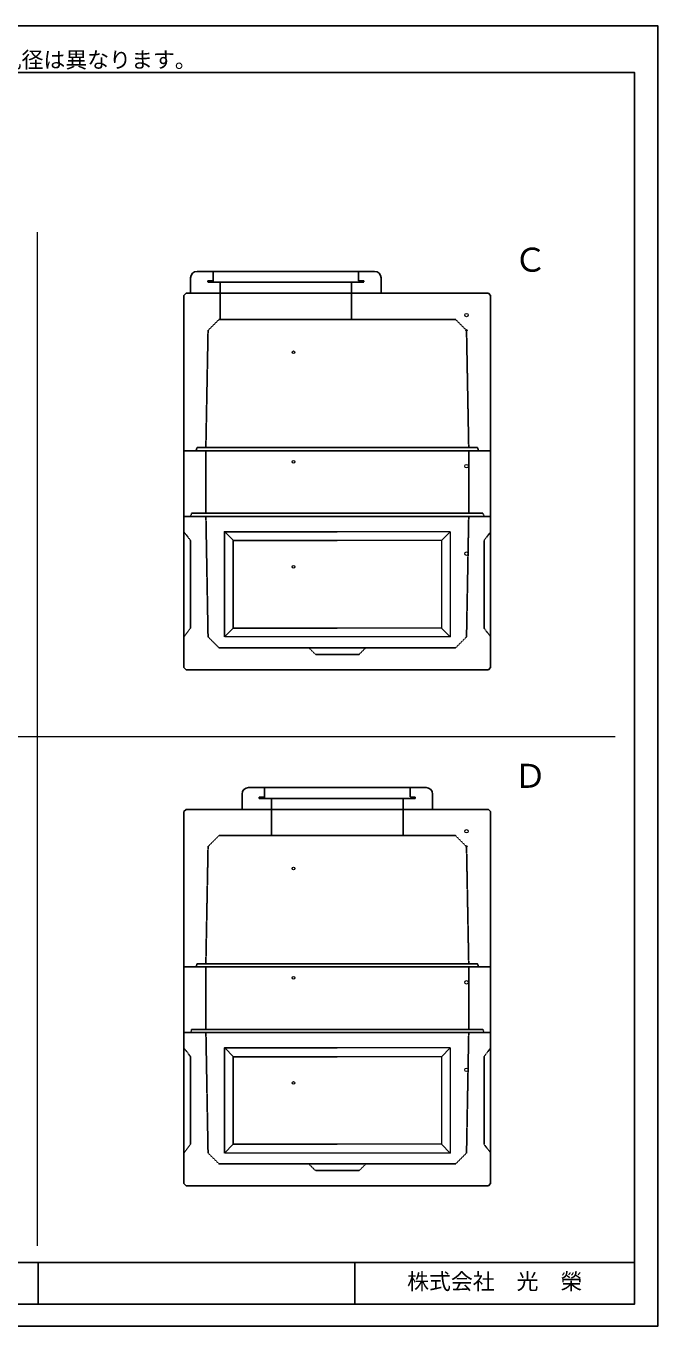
# Model space of a CAD drawing. Units: millimetres, scale not verified. Extents: x -420 to 421, y -297 to 297.
# Drawn here: x 132 to 421, y -297 to 297 of the extents above; entities that cross this region are included whole.
import ezdxf
from ezdxf.enums import TextEntityAlignment as Align

# ---------------------------------------------------------------- set-up
doc = ezdxf.new("R2010")
doc.units = ezdxf.units.MM
doc.header["$PDMODE"] = 32
doc.header["$PDSIZE"] = 0.5
doc.linetypes.add('USER2', pattern=[4.7625, 3.175, -1.5875])
doc.layers.add('0-0', color=7, linetype='Continuous')
for name, color, linetype, lineweight in [('0-1_0', 9, 'Continuous', 25), ('0-2_dims', 7, 'Continuous', 18), ('0-3_pen1実線', 4, 'Continuous', 13), ('0-4_pen2実線', 3, 'Continuous', 13), ('0-5_pen3実線', 7, 'Continuous', 25), ('0-6_pen4実線', 7, 'Continuous', 25), ('0-7_pen2破線', 3, 'USER2', 25), ('0-9_draw', 7, 'Continuous', 13)]:
    doc.layers.add(name, color=color, linetype=linetype, lineweight=lineweight)
doc.styles.add('ＭＳ ゴシック', font='')
doc.styles.get('ＭＳ ゴシック').set_extended_font_data('MS Gothic')

# ---------------------------------------------------------------- blocks, each defined once
blk = doc.blocks.new('部分図 1')
at = {"layer": '0-1_0'}
blk.add_lwpolyline([(0, 0), (16824, 0), (16824, 11878), (0, 11878)], close=True, dxfattribs=at)
at = {"layer": '0-2_dims'}
for p, q in [((11159.96, 731.96), (11159.96, 9993)), ((16434, 5383), (5700, 5383))]:
    blk.add_line(p, q, dxfattribs=at)
at = {"layer": '0-3_pen1実線'}
for p, q in [((14026.1, 9530.4), (14032.05, 9536.35)), ((14496.1, 4814.4), (14502.05, 4820.35))]:
    blk.add_line(p, q, dxfattribs=at)
at = {"layer": '0-4_pen2実線'}
for centre, radius in [((15076, 9236.6), 16), ((13496, 8896.6), 12), ((13496, 7896.6), 12), ((15076, 7856.6), 16), ((15076, 7056.6), 16), ((13496, 6936.6), 12), ((15076, 4520.6), 16), ((13496, 4180.6), 12), ((13496, 3180.6), 12), ((15076, 3140.6), 16), ((15076, 2340.6), 16), ((13496, 2220.6), 12)]:
    blk.add_circle(centre, radius, dxfattribs=at)
at = {"layer": '0-5_pen3実線'}
for p, q in [((12616.1, 9636.35), (14236.1, 9636.35)), ((12556.1, 9576.35), (12556.1, 9436.35)), ((14296.1, 9576.35), (14296.1, 9436.35)), ((12496, 9416.6), (12516, 9436.6)), ((12496, 9416.6), (12496, 7996.6)), ((15276, 9436.6), (12516, 9436.6)), ((15296, 9416.6), (15276, 9436.6)), ((15296, 9416.6), (15296, 7996.6)), ((12496, 7996.6), (15296, 7996.6)), ((12496, 7996.6), (12496, 7396.6)), ((15296, 7996.6), (15296, 7396.6)), ((12496, 6016.6), (12496, 7396.6)), ((15296, 7396.6), (12496, 7396.6)), ((12868, 7256.6), (12948, 7176.6)), ((12946, 6376.6), (12866, 6296.6)), ((14926, 6296.6), (12868.7, 6299.3)), ((13896, 6376.6), (12946, 6376.6)), ((12496, 6016.6), (12516, 5996.6)), ((15276, 5996.6), (12516, 5996.6)), ((13086.1, 4920.35), (14706.1, 4920.35)), ((13026.1, 4860.35), (13026.1, 4720.35)), ((14766.1, 4860.35), (14766.1, 4720.35)), ((12496, 4700.6), (12516, 4720.6)), ((12496, 4700.6), (12496, 3280.6)), ((15276, 4720.6), (12516, 4720.6)), ((15296, 4700.6), (15276, 4720.6)), ((15296, 4700.6), (15296, 3280.6)), ((12496, 3280.6), (12496, 2680.6)), ((12496, 3280.6), (15296, 3280.6)), ((15296, 3280.6), (15296, 2680.6)), ((15296, 2680.6), (12496, 2680.6)), ((12496, 1300.6), (12496, 2680.6)), ((12868, 2540.6), (12948, 2460.6)), ((12946, 1660.6), (12866, 1580.6)), ((14926, 1580.6), (12868.7, 1583.3)), ((13896, 1660.6), (12946, 1660.6)), ((12496, 1300.6), (12516, 1280.6)), ((15276, 1280.6), (12516, 1280.6)), ((11164, 580), (11164, 200))]:
    blk.add_line(p, q, dxfattribs=at)
for points in [[(15296, 7396.6), (15296, 6016.6), (15276, 5996.6)], [(13896, 7256.6), (12866, 7256.6), (12866, 6296.6)], [(13896, 7176.6), (12946, 7176.6), (12946, 6376.6)], [(15296, 2680.6), (15296, 1300.6), (15276, 1280.6)], [(13896, 2540.6), (12866, 2540.6), (12866, 1580.6)], [(13896, 2460.6), (12946, 2460.6), (12946, 1660.6)]]:
    blk.add_lwpolyline(points, dxfattribs=at)
for centre, start, end in [((12616.1, 9576.35), 90, 180), ((14236.1, 9576.35), 0, 90), ((13086.1, 4860.35), 90, 180), ((14706.1, 4860.35), 0, 90)]:
    blk.add_arc(centre, 60, start, end, dxfattribs=at)
at = {"layer": '0-6_pen4実線'}
for p, q in [((200, 580), (16610, 580)), ((14055, 580), (14055, 200))]:
    blk.add_line(p, q, dxfattribs=at)
blk.add_lwpolyline([(200, 200), (16610, 200), (16610, 11452), (200, 11452)], close=True, dxfattribs=at)
at = {"layer": '0-7_pen2破線'}
for p, q in [((12762.1, 9636.35), (12762.1, 9536.35)), ((14090.1, 9636.35), (14090.1, 9548.35)), ((12714.1, 9548.35), (12714.1, 9536.35)), ((12714.1, 9548.35), (12762.1, 9548.35)), ((12714.1, 9536.35), (14026.1, 9536.35)), ((12826.1, 9536.35), (12826.1, 9436.35)), ((14138.1, 9536.35), (14026.1, 9536.35)), ((14026.1, 9536.35), (14026.1, 9436.35)), ((14138.1, 9548.35), (14090.1, 9548.35)), ((14138.1, 9548.35), (14138.1, 9536.35)), ((12825.2, 9436.2), (12825.2, 9196.2)), ((14025, 9436.6), (14025, 9196.6)), ((15076, 9096.6), (14976, 9196.6)), ((15096, 8026.6), (15076, 9096.6)), ((15176, 8026.6), (12616, 8026.6)), ((12696, 7996.6), (12696, 7426.6)), ((15096, 7996.6), (15096, 7426.6)), ((12556, 7396.6), (12566, 7426.6)), ((12566, 7426.6), (13896, 7426.6)), ((13896, 7426.6), (15226, 7426.6)), ((15076, 6296.6), (15096, 7396.6)), ((15236, 7396.6), (15226, 7426.6)), ((12496, 7256.6), (12556, 7176.6)), ((12556, 7176.6), (12556, 6376.6)), ((12556, 6376.6), (12496, 6296.6)), ((14976, 6196.6), (15076, 6296.6)), ((14976, 6196.6), (12816, 6196.6)), ((14096, 6136.6), (14156, 6196.6)), ((13232.1, 4920.35), (13232.1, 4820.35)), ((14560.1, 4920.35), (14560.1, 4832.35)), ((13184.1, 4832.35), (13184.1, 4820.35)), ((13184.1, 4832.35), (13232.1, 4832.35)), ((13184.1, 4820.35), (14496.1, 4820.35)), ((13296.1, 4820.35), (13296.1, 4720.35)), ((14608.1, 4820.35), (14496.1, 4820.35)), ((14496.1, 4820.35), (14496.1, 4720.35)), ((14608.1, 4832.35), (14560.1, 4832.35)), ((14608.1, 4832.35), (14608.1, 4820.35)), ((13296.4, 4720.6), (13296.4, 4480.6)), ((14497, 4720.6), (14497, 4480.6)), ((15076, 4380.6), (14976, 4480.6)), ((15096, 3310.6), (15076, 4380.6)), ((15176, 3310.6), (12616, 3310.6)), ((12696, 3280.6), (12696, 2710.6)), ((15096, 3280.6), (15096, 2710.6)), ((12556, 2680.6), (12566, 2710.6)), ((12566, 2710.6), (13896, 2710.6)), ((13896, 2710.6), (15226, 2710.6)), ((15076, 1580.6), (15096, 2680.6)), ((15236, 2680.6), (15226, 2710.6)), ((12496, 2540.6), (12556, 2460.6)), ((12556, 2460.6), (12556, 1660.6)), ((12556, 1660.6), (12496, 1580.6)), ((14976, 1480.6), (15076, 1580.6)), ((14976, 1480.6), (12816, 1480.6)), ((14096, 1420.6), (14156, 1480.6))]:
    blk.add_line(p, q, dxfattribs=at)
for points in [[(12696, 8026.6), (12716, 9096.6), (12816, 9196.6)], [(12816, 9196.6), (13896, 9196.6), (14976, 9196.6)], [(12606, 7996.6), (12616, 8026.6), (12606, 7996.6)], [(15176, 8026.6), (15186, 7996.6), (15176, 8026.6)], [(12696.53, 7396.6), (12716, 6296.6), (12816, 6196.6)], [(15296, 7256.6), (15236, 7176.6), (15236, 6376.6), (15296, 6296.6)], [(14096, 6136.6), (13696, 6136.6), (13636, 6196.6)], [(12696, 3310.6), (12716, 4380.6), (12816, 4480.6)], [(12816, 4480.6), (13896, 4480.6), (14976, 4480.6)], [(12606, 3280.6), (12616, 3310.6), (12606, 3280.6)], [(15176, 3310.6), (15186, 3280.6), (15176, 3310.6)], [(12696.53, 2680.6), (12716, 1580.6), (12816, 1480.6)], [(15296, 2540.6), (15236, 2460.6), (15236, 1660.6), (15296, 1580.6)], [(14096, 1420.6), (13696, 1420.6), (13636, 1480.6)]]:
    blk.add_lwpolyline(points, dxfattribs=at)
for p in [(15076, 9096.6), (15076, 4380.6)]:
    blk.add_point(p, dxfattribs=at)
at = {"layer": '0-9_draw'}
for p, q in [((14926, 7256.6), (13896, 7256.6)), ((14926, 7256.6), (14846, 7176.6)), ((14926, 7256.6), (14926, 6296.6)), ((14846, 7176.6), (13896, 7176.6)), ((14846, 7176.6), (14846, 6376.6)), ((14846, 6376.6), (13896, 6376.6)), ((14846, 6376.6), (14926, 6296.6)), ((14926, 2540.6), (13896, 2540.6)), ((14926, 2540.6), (14846, 2460.6)), ((14926, 2540.6), (14926, 1580.6)), ((14846, 2460.6), (13896, 2460.6)), ((14846, 2460.6), (14846, 1660.6)), ((14846, 1660.6), (13896, 1660.6)), ((14846, 1660.6), (14926, 1580.6))]:
    blk.add_line(p, q, dxfattribs=at)
at = {"layer": '0-2_dims', "style": 'ＭＳ ゴシック'}
for s, height, p in [('※ＦＥＰ管メーカー・継手メーカーに依り、削孔径は異なります。', 146.6, (6613.66, 11451.93)), ('Ｃ', 219.9, (15507.92, 9566.8)), ('Ｄ', 219.9, (15507.92, 4850.8))]:
    blk.add_text(s, height=height, dxfattribs=at).set_placement(p, align=Align.BOTTOM_LEFT)
at = {"layer": '0-5_pen3実線', "style": 'ＭＳ ゴシック'}
blk.add_text('株式会社\u3000光\u3000榮', height=146.6, dxfattribs=at).set_placement((14533, 290), align=Align.BOTTOM_LEFT)

msp = doc.modelspace()

# ---------------------------------------------------------------- block references
at = {"layer": '0-0', "xscale": 0.05, "yscale": 0.05}
msp.add_blockref('部分図 1', (-420.5, -297), dxfattribs=at)

doc.saveas('drawing.dxf')
